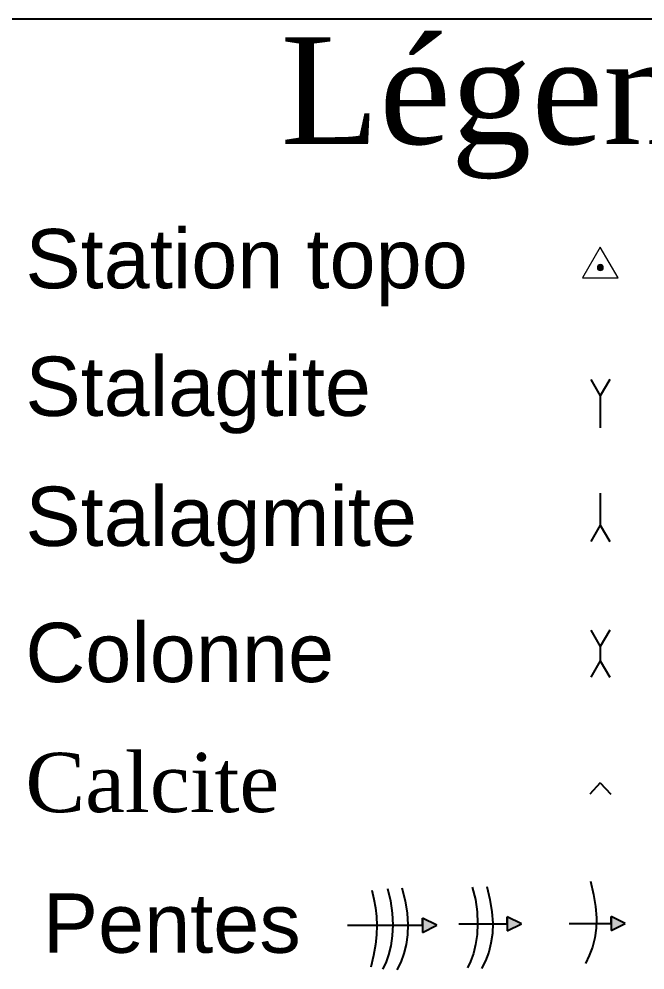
# Model space of a CAD drawing. Header units: metres. Extents: x -1178 to 131, y -250 to 398.
# Drawn here: x -981.7 to -934.2, y -140.2 to -68 of the extents above; entities that cross this region are included whole.
import ezdxf

# ---------------------------------------------------------------- set-up
doc = ezdxf.new("R2010")
doc.units = ezdxf.units.M
doc.header["$MEASUREMENT"] = 0
for name, color, linetype in [('Blocs - Echelle', 250, 'Continuous'), ('Blocs - Pentes', 36, 'Continuous'), ('Espace Papier - Cadre Visible', 250, 'Continuous'), ('Topo Dessin - Divers', 92, 'Continuous'), ('Topo Dessin - Spéléothèmes', 26, 'Continuous')]:
    doc.layers.add(name, color=color, linetype=linetype)

# ---------------------------------------------------------------- blocks, each defined once
blk = doc.blocks.new('Pente 003')
at = {"layer": 'Blocs - Pentes'}
h = blk.add_hatch(color=256, dxfattribs=at)
h.dxf.hatch_style = 1
h.paths.add_polyline_path([(2.508, -0.639), (3.699, -0.043), (2.508, 0.552)])
for p, q in [((2.508, -0.043), (2.508, 0.552)), ((2.508, 0.552), (2.508, -0.639)), ((3.699, -0.043), (2.508, 0.552)), ((-3.818, -0.043), (2.508, -0.043)), ((2.508, -0.639), (3.699, -0.043))]:
    blk.add_line(p, q, dxfattribs=at)
for points in [[(-1.768, 2.911), (-1.59, 2.168), (-1.455, 1.438), (-1.37, 0.704), (-1.339, -0.05), (-1.367, -0.837), (-1.458, -1.675), (-1.618, -2.579), (-1.851, -3.564)], [(-0.44, 3.062), (-0.185, 2.007), (-0.043, 0.982), (0, 0), (-0.045, -0.924), (-0.166, -1.774), (-0.35, -2.538), (-0.585, -3.199), (-0.859, -3.743)], [(0.77, 3.107), (1.044, 2.006), (1.21, 0.983), (1.275, 0.032), (1.247, -0.85), (1.132, -1.671), (0.939, -2.434), (0.673, -3.145), (0.343, -3.81)]]:
    blk.add_lwpolyline(points, dxfattribs=at)
blk = doc.blocks.new('*U134')
at = {"layer": 'Topo Dessin - Spéléothèmes'}
for p, q in [((-0.805, 1.381), (0, 0)), ((0.794, 1.381), (0, 0.01)), ((0, 0), (-0.001, -2.682))]:
    blk.add_line(p, q, dxfattribs=at)
blk = doc.blocks.new('*U135')
at = {"layer": 'Topo Dessin - Spéléothèmes'}
for p, q in [((0.001, 2.692), (0, 0)), ((0, 0), (-0.794, -1.371)), ((0, 0), (0.805, -1.371))]:
    blk.add_line(p, q, dxfattribs=at)
blk = doc.blocks.new('*U136')
at = {"layer": 'Topo Dessin - Spéléothèmes'}
for p, q in [((-0.804, 1.976), (0.001, 0.605)), ((0.794, 1.976), (0.001, 0.605)), ((0.001, 0.605), (-0.001, -0.605)), ((-0.001, -0.605), (-0.794, -1.976)), ((-0.001, -0.596), (0.804, -1.976))]:
    blk.add_line(p, q, dxfattribs=at)
blk = doc.blocks.new('*U154')
at = {"layer": 'Topo Dessin - Divers'}
h = blk.add_hatch(color=256, dxfattribs=at)
h.dxf.hatch_style = 2
edge = h.paths.add_edge_path()
edge.add_spline(control_points=[(0.25, -0.001), (0.25, -0.138), (0.138, -0.251), (0, -0.251), (-0.138, -0.251), (-0.25, -0.138), (-0.25, -0.001), (-0.25, 0.138), (-0.138, 0.25), (0, 0.25), (0.138, 0.25), (0.25, 0.138), (0.25, -0.001)], knot_values=[0, 0, 0, 0, 1, 1, 1, 2, 2, 2, 3, 3, 3, 4, 4, 4, 4], degree=3, periodic=0)
at = {"layer": 'Topo Dessin - Divers', "lineweight": 5}
blk.add_lwpolyline([(-1.5, -0.867), (1.5, -0.867), (0, 1.733), (-1.5, -0.867)], dxfattribs=at)
blk.add_open_spline([(0.25, -0.001), (0.25, -0.138), (0.138, -0.251), (0, -0.251), (-0.138, -0.251), (-0.25, -0.138), (-0.25, -0.001), (-0.25, 0.138), (-0.138, 0.25), (0, 0.25), (0.138, 0.25), (0.25, 0.138), (0.25, -0.001)], degree=3, knots=[0, 0, 0, 0, 1, 1, 1, 2, 2, 2, 3, 3, 3, 4, 4, 4, 4], dxfattribs=at)
blk = doc.blocks.new('*U138')
at = {"layer": 'Topo Dessin - Spéléothèmes'}
for q in [(-1.27, -1.36), (-1.27, -1.36), (1.27, -1.36), (1.27, -1.36)]:
    blk.add_line((0, 0), q, dxfattribs=at)
blk = doc.blocks.new('Pente 002')
at = {"layer": 'Blocs - Pentes'}
h = blk.add_hatch(color=256, dxfattribs=at)
h.dxf.hatch_style = 1
h.paths.add_polyline_path([(2.508, -0.639), (3.699, -0.043), (2.508, 0.552)])
for p, q in [((2.508, -0.043), (2.508, 0.552)), ((2.508, 0.552), (2.508, -0.639)), ((3.699, -0.043), (2.508, 0.552)), ((-1.569, -0.043), (2.508, -0.043)), ((2.508, -0.639), (3.699, -0.043))]:
    blk.add_line(p, q, dxfattribs=at)
for points in [[(-0.44, 3.062), (-0.185, 2.007), (-0.043, 0.982), (0, 0), (-0.045, -0.924), (-0.166, -1.774), (-0.35, -2.538), (-0.585, -3.199), (-0.859, -3.743)], [(0.77, 3.107), (1.044, 2.006), (1.21, 0.983), (1.275, 0.032), (1.247, -0.85), (1.132, -1.671), (0.939, -2.434), (0.673, -3.145), (0.343, -3.81)]]:
    blk.add_lwpolyline(points, dxfattribs=at)
blk = doc.blocks.new('*U139')
at = {"layer": 'Blocs - Pentes'}
h = blk.add_hatch(color=256, dxfattribs=at)
h.dxf.hatch_style = 1
h.paths.add_polyline_path([(1.248, -0.605), (2.439, -0.009), (1.248, 0.586)])
for p, q in [((1.248, -0.009), (1.248, 0.586)), ((1.248, 0.586), (1.248, -0.605)), ((2.439, -0.009), (1.248, 0.586)), ((-2.28, -0.009), (1.248, -0.009)), ((1.248, -0.605), (2.439, -0.009))]:
    blk.add_line(p, q, dxfattribs=at)
blk.add_lwpolyline([(-0.491, 3.551), (-0.217, 2.45), (-0.05, 1.427), (0.015, 0.477), (-0.013, -0.406), (-0.128, -1.227), (-0.321, -1.99), (-0.587, -2.701), (-0.917, -3.366)], dxfattribs=at)
blk = doc.blocks.new('*U203')
at = {"layer": 'Espace Papier - Cadre Visible'}
blk.add_line((110.078, 145.078), (-63.672, 145.078), dxfattribs=at)
blk.add_line((110.078, 145.078), (-63.672, 145.078), dxfattribs=at)
blk.add_line((110.078, 145.078), (-63.672, 145.078), dxfattribs=at)
blk.add_line((110.078, 145.078), (-63.672, 145.078), dxfattribs=at)
blk.add_line((110.078, 145.078), (-63.672, 145.078), dxfattribs=at)
blk.add_line((110.078, 145.078), (-63.672, 145.078), dxfattribs=at)
blk.add_line((110.078, 145.078), (-63.672, 145.078), dxfattribs=at)
blk.add_line((110.078, 145.078), (-63.672, 145.078), dxfattribs=at)
blk.add_line((110.078, 145.078), (-63.672, 145.078), dxfattribs=at)
blk.add_line((110.078, 145.078), (-63.672, 145.078), dxfattribs=at)
blk.add_line((110.078, 145.078), (-63.672, 145.078), dxfattribs=at)
blk.add_line((110.078, 145.078), (-63.672, 145.078), dxfattribs=at)
blk.add_line((110.078, 145.078), (-63.672, 145.078), dxfattribs=at)
blk.add_line((110.078, 145.078), (-63.672, 145.078), dxfattribs=at)
blk.add_line((110.078, 145.078), (-63.672, 145.078), dxfattribs=at)
blk.add_line((110.078, 145.078), (-63.672, 145.078), dxfattribs=at)
blk.add_line((110.078, 145.078), (-63.672, 145.078), dxfattribs=at)
blk.add_line((110.078, 145.078), (-63.672, 145.078), dxfattribs=at)
blk.add_line((110.078, 145.078), (-63.672, 145.078), dxfattribs=at)
blk.add_line((110.078, 145.078), (-63.672, 145.078), dxfattribs=at)
blk.add_line((110.078, 145.078), (-63.672, 145.078), dxfattribs=at)
blk.add_line((110.078, 145.078), (-63.672, 145.078), dxfattribs=at)
blk.add_line((110.078, 145.078), (-63.672, 145.078), dxfattribs=at)
at = {"layer": 'Espace Papier - Cadre Visible', "color": 250}
blk.add_line((110.078, 145.078), (-63.672, 145.078), dxfattribs=at)
at = {"layer": 'Blocs - Echelle'}
for name, p in [('*U134', (26.74, 113.303)), ('*U135', (26.74, 102.405)), ('*U136', (26.74, 91.584))]:
    blk.add_blockref(name, p, dxfattribs=at)
at = {"layer": 'Blocs - Echelle', "xscale": 0.7055259337507109, "yscale": 0.7055259337507109, "zscale": 0.7055259337507109}
blk.add_blockref('*U138', (26.74, 80.686), dxfattribs=at)
at = {"layer": 'Blocs - Pentes'}
for name, p in [('*U139', (26.396, 68.84)), ('Pente 003', (9.256, 68.724)), ('Pente 002', (16.396, 68.84))]:
    blk.add_blockref(name, p, dxfattribs=at)
at = {"layer": 'Topo Dessin - Divers'}
blk.add_blockref('*U154', (26.74, 124.124), dxfattribs=at)
at = {"layer": 'Espace Papier - Cadre Visible', "insert": (23.203, 137.558), "char_height": 9, "width": 173.75, "attachment_point": 5}
blk.add_mtext('{\\fTimes New Roman|b0|i0|c0|p18;Légende}', dxfattribs=at)
blk.add_mtext('{\\fTimes New Roman|b0|i0|c0|p18;Légende}', dxfattribs=at)
blk.add_mtext('{\\fTimes New Roman|b0|i0|c0|p18;Légende}', dxfattribs=at)
at = {"layer": 'Espace Papier - Cadre Visible', "char_height": 5, "attachment_point": 4}
for s, insert in [('{\\fArial|b0|i0|c0|p34;Station topo}', (-21.704, 124.124)), ('{\\fArial|b0|i0|c0|p34;Station topo}', (-21.704, 124.124)), ('{\\fArial|b0|i0|c0|p34;Station topo}', (-21.704, 124.124)), ('\\fArial|b0|i0|c0|p34;\\W1;Stalagtite', (-21.704, 113.364)), ('\\fArial|b0|i0|c0|p34;\\W1;Stalagtite', (-21.704, 113.364)), ('\\fArial|b0|i0|c0|p34;\\W1;Stalagtite', (-21.704, 113.364)), ('\\fArial|b0|i0|c0|p34;\\W1;Stalagmite', (-21.704, 102.405)), ('\\fArial|b0|i0|c0|p34;\\W1;Stalagmite', (-21.704, 102.405)), ('\\fArial|b0|i0|c0|p34;\\W1;Stalagmite', (-21.704, 102.405)), ('\\fArial|b0|i0|c0|p34;\\W1;Colonne', (-21.704, 91.646)), ('\\fArial|b0|i0|c0|p34;\\W1;Colonne', (-21.704, 91.646)), ('\\fArial|b0|i0|c0|p34;\\W1;Colonne', (-21.704, 91.646)), ('{\\fTimes New Roman|b0|i0|c0|p18;Calcite}', (-21.704, 80.686)), ('{\\fTimes New Roman|b0|i0|c0|p18;Calcite}', (-21.704, 80.686)), ('{\\fTimes New Roman|b0|i0|c0|p18;Calcite}', (-21.704, 80.686)), ('{\\fArial|b0|i0|c0|p34;Pentes}', (-20.242, 68.828)), ('{\\fArial|b0|i0|c0|p34;Pentes}', (-20.242, 68.828)), ('{\\fArial|b0|i0|c0|p34;Pentes}', (-20.242, 68.828))]:
    blk.add_mtext(s, dxfattribs=dict(at, insert=insert))

msp = doc.modelspace()

# ---------------------------------------------------------------- block references
at = {"layer": 'Espace Papier - Cadre Visible', "color": 250, "xscale": 0.9, "yscale": 0.9, "zscale": 0.9}
msp.add_blockref('*U203', (-961.697, -198.59), dxfattribs=at)

doc.saveas('drawing.dxf')
